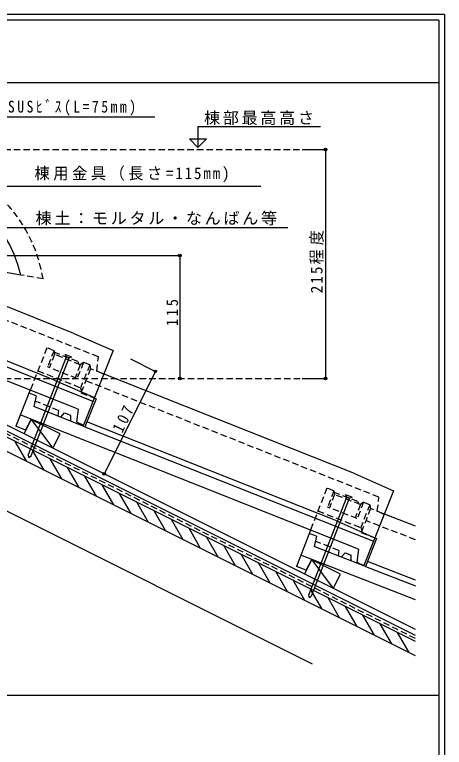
# Model space of a CAD drawing. Units: millimetres, scale not verified. Extents: x -2052 to 1987, y -1380 to 1404.
# Drawn here: x 1586 to 1987, y -715 to -30 of the extents above; entities that cross this region are included whole.
import ezdxf

# ---------------------------------------------------------------- set-up
doc = ezdxf.new("R2010")
doc.units = ezdxf.units.MM
doc.header["$LTSCALE"] = 5
doc.header["$PDMODE"] = 32
doc.header["$PDSIZE"] = 2.5
doc.linetypes.add('DASHED1', pattern=[1.8, 1.2, -0.6])
doc.layers.add('A-F_ﾚｲﾔ-175', color=7, linetype='Continuous')
doc.styles.add('ＭＳ ゴシック', font='')
doc.styles.get('ＭＳ ゴシック').set_extended_font_data('MS Gothic')

msp = doc.modelspace()

# ---------------------------------------------------------------- linework, layer by layer
at = {"layer": 'A-F_ﾚｲﾔ-175'}
for p, q in [((1986.977, -29.839), (-3.023, -29.839)), ((1986.977, -29.839), (1986.977, -1379.838)), ((1507.42, -125.401), (1716.553, -125.401)), ((1756.786, -134.327), (1756.786, -153.921)), ((1756.786, -134.327), (1871.12, -134.328)), ((1748.729, -145.864), (1764.842, -145.863)), ((1854.178, -155.921), (1875.874, -155.921)), ((1875.874, -155.921), (1875.874, -369.821)), ((1536.04, -190.077), (1815.461, -190.077)), ((1543.214, -228.743), (1840.875, -228.743)), ((1638.94, -349.796), (1632.707, -347.375)), ((1633.946, -349.67), (1632.707, -347.375)), ((1600.956, -442.003), (1636.452, -350.643)), ((1636.452, -350.643), (1633.946, -349.67)), ((1638.94, -349.796), (1636.452, -350.643)), ((1693.817, -351.632), (1716.99, -363.218)), ((1716.99, -363.218), (1669.138, -458.92)), ((1854.178, -369.821), (1875.874, -369.821)), ((1596.968, -447.487), (1586.078, -428.626)), ((1613.201, -455.604), (1602.311, -436.743)), ((1598.896, -443.598), (1600.956, -442.003)), ((1629.434, -463.72), (1618.545, -444.859)), ((1645.667, -471.837), (1634.778, -452.975)), ((1661.9, -479.953), (1651.011, -461.092)), ((1678.133, -488.07), (1667.244, -469.209)), ((1694.367, -496.186), (1683.477, -477.325)), ((1900.967, -480.909), (1894.734, -478.487)), ((1895.974, -480.783), (1894.734, -478.487)), ((1710.6, -504.303), (1699.71, -485.442)), ((1862.984, -573.116), (1898.479, -481.756)), ((1898.479, -481.756), (1895.974, -480.783)), ((1900.967, -480.909), (1898.479, -481.756)), ((1726.833, -512.42), (1715.943, -493.558)), ((1743.066, -520.536), (1732.176, -501.675)), ((1759.299, -528.653), (1748.41, -509.791)), ((1775.533, -536.769), (1764.643, -517.908)), ((1791.765, -544.886), (1780.877, -526.025)), ((1807.999, -553.003), (1797.109, -534.142)), ((1824.232, -561.119), (1813.342, -542.258)), ((1840.465, -569.236), (1829.575, -550.374)), ((1856.698, -577.352), (1845.808, -558.491)), ((1872.931, -585.469), (1862.042, -566.608)), ((1860.923, -574.71), (1862.984, -573.116)), ((1889.164, -593.585), (1878.275, -574.724)), ((1905.397, -601.702), (1894.508, -582.84)), ((1921.631, -609.819), (1910.741, -590.957)), ((1937.864, -617.935), (1926.974, -599.074)), ((1954.097, -626.052), (1943.208, -607.19))]:
    msp.add_line(p, q, dxfattribs=at)
at = {"layer": 'A-F_ﾚｲﾔ-175', "color": 2}
for q in [(1.978, -34.839), (1981.977, -1374.838)]:
    msp.add_line((1981.977, -34.839), q, dxfattribs=at)
at = {"layer": 'A-F_ﾚｲﾔ-175', "color": 4}
for p, q in [((1981.977, -93.557), (1.978, -93.557)), ((1959.94, -615.557), (1477.302, -374.237)), ((1959.94, -609.912), (1491.942, -375.913)), ((1959.94, -604.322), (1494.178, -371.441)), ((1959.94, -628.973), (1477.302, -387.654)), ((1594.347, -421.525), (1601.054, -408.108)), ((1601.054, -408.108), (1621.178, -434.941)), ((1627.887, -421.525), (1601.054, -408.108)), ((1621.178, -434.941), (1627.887, -421.525)), ((1863.848, -636.829), (1477.302, -443.556)), ((1981.977, -666.159), (1.978, -666.159))]:
    msp.add_line(p, q, dxfattribs=at)
at = {"layer": 'A-F_ﾚｲﾔ-175', "linetype": 'DASHED1'}
for p, q in [((1494.802, -155.921), (1852.349, -155.921)), ((1612.031, -276.878), (1591.267, -273.218)), ((1615.696, -341.256), (1600.067, -380.596)), ((1622.287, -343.875), (1615.696, -341.256)), ((1622.287, -343.875), (1616.267, -359.03)), ((1622.773, -347.457), (1617.915, -359.685)), ((1622.287, -343.875), (1622.773, -347.457)), ((1644.448, -354.132), (1622.373, -345.361)), ((1646.849, -357.022), (1622.773, -347.457)), ((1649.867, -354.832), (1643.846, -369.987)), ((1644.448, -354.132), (1645.021, -356.295)), ((1649.867, -354.832), (1646.849, -357.022)), ((1655.633, -357.123), (1649.867, -354.832)), ((1607.204, -362.631), (1647.142, -378.498)), ((1643.846, -369.987), (1616.267, -359.03)), ((1646.849, -357.022), (1641.991, -369.25)), ((1655.633, -357.123), (1647.142, -378.498)), ((1656.326, -360.787), (1647.455, -383.111)), ((1655.633, -357.123), (1656.326, -360.787)), ((1667.704, -365.307), (1656.326, -360.787)), ((1477.302, -369.821), (1852.349, -369.821)), ((1647.142, -378.498), (1647.888, -382.022)), ((1647.455, -383.111), (1658.834, -387.632)), ((1877.235, -472.222), (1861.904, -511.68)), ((1883.846, -474.791), (1877.235, -472.222)), ((1883.846, -474.791), (1877.94, -489.991)), ((1884.359, -478.368), (1879.593, -490.634)), ((1883.846, -474.791), (1884.359, -478.368)), ((1906.084, -484.879), (1883.943, -476.276)), ((1908.507, -487.751), (1884.359, -478.368)), ((1911.508, -485.538), (1905.602, -500.738)), ((1906.084, -484.879), (1906.672, -487.037)), ((1911.508, -485.538), (1908.507, -487.751)), ((1917.293, -487.785), (1911.508, -485.538)), ((1905.602, -500.738), (1877.94, -489.991)), ((1908.507, -487.751), (1903.742, -500.016)), ((1917.293, -487.785), (1908.963, -509.224)), ((1918.011, -491.443), (1909.312, -513.836)), ((1917.293, -487.785), (1918.011, -491.443)), ((1929.423, -495.878), (1918.011, -491.443)), ((1868.905, -493.66), (1908.963, -509.224)), ((1908.963, -509.224), (1909.736, -512.744)), ((1909.312, -513.836), (1920.724, -518.269))]:
    msp.add_line(p, q, dxfattribs=at)
at = {"layer": 'A-F_ﾚｲﾔ-175', "color": 3}
for p, q in [((1591.267, -273.218), (1571.983, -269.818)), ((1640.876, -327.682), (1517.513, -278.672)), ((1498.331, -327.206), (1658.685, -390.915)), ((1623.433, -371.584), (1500.15, -322.604)), ((1640.876, -327.682), (1677.456, -343.669)), ((1644.725, -398.438), (1493.866, -338.502)), ((1677.456, -343.669), (1649.715, -413.491)), ((1902.922, -458.757), (1667.704, -365.307)), ((1623.433, -371.584), (1660.014, -387.569)), ((1600.067, -380.596), (1586.627, -414.424)), ((1605.51, -386.103), (1598.919, -383.485)), ((1605.51, -386.103), (1603.505, -395.957)), ((1651.223, -414.915), (1603.505, -395.957)), ((1906.771, -529.513), (1590.78, -403.972)), ((1595.691, -418.026), (1601.079, -408.063)), ((1885.48, -502.658), (1653.05, -410.316)), ((1595.691, -418.026), (1586.627, -414.424)), ((1651.223, -414.915), (1920.732, -521.99)), ((1902.922, -458.757), (1939.502, -474.743)), ((1939.502, -474.743), (1911.761, -544.566)), ((1959.94, -507.734), (1929.423, -495.878)), ((1885.48, -502.658), (1922.06, -518.644)), ((1861.904, -511.68), (1848.722, -545.607)), ((1867.39, -517.146), (1860.779, -514.577)), ((1867.39, -517.146), (1865.459, -527.014)), ((1913.319, -545.608), (1865.459, -527.014)), ((1959.94, -576.753), (1852.795, -535.124)), ((1857.813, -549.142), (1863.125, -539.138)), ((1857.813, -549.142), (1848.722, -545.607)), ((1913.319, -545.608), (1959.94, -563.721)), ((1959.94, -558.412), (1915.112, -540.995))]:
    msp.add_line(p, q, dxfattribs=at)
at = {"layer": 'A-F_ﾚｲﾔ-175', "color": 4, "linetype": 'DASHED1'}
for p, q in [((1663.8, -349.703), (1513.103, -289.832)), ((1662.242, -362.752), (1663.8, -349.703)), ((1668.668, -365.789), (1662.242, -362.752)), ((1626.343, -399.705), (1604.317, -390.955)), ((1626.343, -399.705), (1625.751, -404.795)), ((1637.992, -409.659), (1637.965, -404.323)), ((1930.714, -496.864), (1924.288, -493.827)), ((1959.94, -520.608), (1913.665, -502.629)), ((1888.325, -530.588), (1866.233, -522.005)), ((1888.325, -530.588), (1887.772, -535.684)), ((1900.05, -540.453), (1899.982, -535.118))]:
    msp.add_line(p, q, dxfattribs=at)
at = {"layer": 'A-F_ﾚｲﾔ-175', "color": 6, "linetype": 'DASHED1'}
msp.add_line((1959.94, -612.908), (1477.302, -371.054), dxfattribs=at)
at = {"layer": 'A-F_ﾚｲﾔ-175'}
for points in [[(1748.729, -145.864), (1756.786, -153.921), (1764.842, -145.863)], [(1506.893, -254.821), (1739.819, -254.821), (1739.819, -369.821)], [(1598.896, -443.598), (1598.451, -441.029), (1633.946, -349.67)], [(1860.923, -574.71), (1860.479, -572.141), (1895.974, -480.783)]]:
    msp.add_lwpolyline(points, dxfattribs=at)
at = {"layer": 'A-F_ﾚｲﾔ-175', "color": 4, "linetype": 'DASHED1'}
for points in [[(1924.288, -493.827), (1925.846, -480.778), (1651.895, -371.939)], [(1628.516, -405.894), (1632.198, -402.031), (1637.965, -404.323)], [(1890.546, -536.762), (1894.198, -532.871), (1899.982, -535.118)]]:
    msp.add_lwpolyline(points, dxfattribs=at)
at = {"layer": 'A-F_ﾚｲﾔ-175', "color": 3}
for points in [[(1658.834, -387.632), (1661.622, -388.739), (1651.223, -414.915)], [(1644.725, -398.438), (1643.29, -410.455), (1649.715, -413.491)], [(1920.724, -518.269), (1923.52, -519.356), (1913.319, -545.608)], [(1906.771, -529.513), (1905.336, -541.53), (1911.761, -544.566)]]:
    msp.add_lwpolyline(points, dxfattribs=at)
at = {"layer": 'A-F_ﾚｲﾔ-175', "color": 4}
msp.add_lwpolyline([(1856.374, -552.637), (1863.082, -539.22), (1883.206, -566.053), (1889.915, -552.637), (1863.082, -539.22)], dxfattribs=at)
at = {"layer": 'A-F_ﾚｲﾔ-175', "linetype": 'DASHED1'}
msp.add_arc((1477.031, -298.618), 136.739, 9.14781, 170.8521, dxfattribs=at)
at = {"layer": 'A-F_ﾚｲﾔ-175', "color": 3}
msp.add_arc((1477.031, -298.984), 117.105, 12.7106, 167.28931, dxfattribs=at)
at = {"layer": 'A-F_ﾚｲﾔ-175'}
for p in [(1875.874, -155.921), (1739.819, -254.821), (1716.99, -363.218), (1739.819, -369.821), (1875.874, -369.821), (1669.138, -458.92)]:
    msp.add_point(p, dxfattribs=at)

# ---------------------------------------------------------------- texts
at = {"layer": 'A-F_ﾚｲﾔ-175', "color": 3, "char_height": 11, "attachment_point": 7, "style": 'ＭＳ ゴシック'}
for s, insert in [('\\T1.37;\\W0.85;ﾊﾟｯｷﾝ付SUSﾋﾞｽ(L=75mm)', (1518.091, -124.24)), ('\\T1.17;棟部最高高さ', (1762.43, -133.036)), ('\\T1.23;\\W0.95;棟用金具（長さ=115mm)', (1604.034, -186.501)), ('\\T1.17;棟土：モルタル・なんばん等', (1605.064, -226.755))]:
    msp.add_mtext(s, dxfattribs=dict(at, insert=insert))
for s, insert, rotation in [('\\T1.26;\\W0.95;215程度', (1874.374, -290.246), 90), ('\\T1.37;\\W0.9;115', (1738.318, -320.821), 90), ('\\T1.38;\\W0.9;107', (1686.132, -421.579), 63.435)]:
    msp.add_mtext(s, dxfattribs=dict(at, insert=insert, rotation=rotation))

doc.saveas('drawing.dxf')
